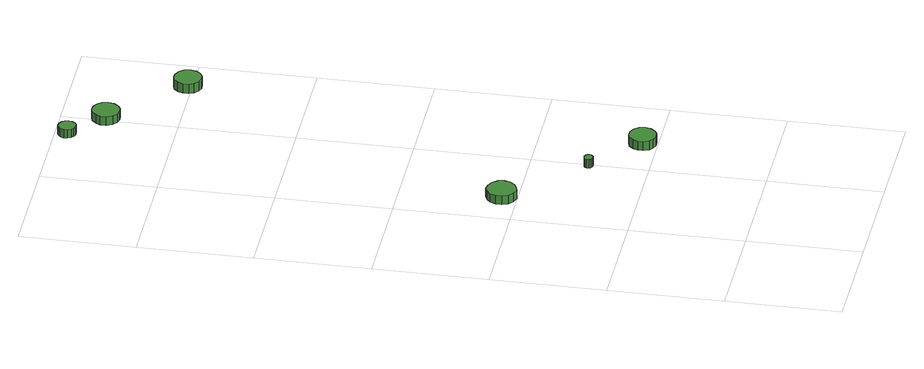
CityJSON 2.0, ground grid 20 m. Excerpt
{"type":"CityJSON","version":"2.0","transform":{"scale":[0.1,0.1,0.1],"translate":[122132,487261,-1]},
"CityObjects":{
"tree1":{"type":"SolitaryVegetationObject","attributes":{"function":"something"}},
"tree2":{"type":"SolitaryVegetationObject","attributes":{"function":"something"},"geometry":[{"type":"MultiSurface","lod":"1","boundaries":[[[0,1,2,3,4,5,6,7,8,9,10,11,12,13,14]],[[15,16,17,18,19,20,21,22,23,24,25,26,27,28,29]],[[0,29,28,1]],[[1,28,27,2]],[[2,27,26,3]],[[3,26,25,4]],[[4,25,24,5]],[[5,24,23,6]],[[6,23,22,7]],[[7,22,21,8]],[[8,21,20,9]],[[9,20,19,10]],[[10,19,18,11]],[[11,18,17,12]],[[12,17,16,13]],[[13,16,15,14]],[[14,15,29,0]]]}]},
"tree3":{"type":"SolitaryVegetationObject","attributes":{"function":"something"},"geometry":[{"type":"MultiSurface","lod":"1","boundaries":[[[30,31,32,33,34,35,36,37,38,39,40,41,42,43,44]],[[45,46,47,48,49,50,51,52,53,54,55,56,57,58,59]],[[30,59,58,31]],[[31,58,57,32]],[[32,57,56,33]],[[33,56,55,34]],[[34,55,54,35]],[[35,54,53,36]],[[36,53,52,37]],[[37,52,51,38]],[[38,51,50,39]],[[39,50,49,40]],[[40,49,48,41]],[[41,48,47,42]],[[42,47,46,43]],[[43,46,45,44]],[[44,45,59,30]]]}]},
"tree4":{"type":"SolitaryVegetationObject","attributes":{"function":"something"},"geometry":[{"type":"MultiSurface","lod":"1","boundaries":[[[60,61,62,63,64,65,66,67,68,69,70,71,72,73,74]],[[75,76,77,78,79,80,81,82,83,84,85,86,87,88,89]],[[60,89,88,61]],[[61,88,87,62]],[[62,87,86,63]],[[63,86,85,64]],[[64,85,84,65]],[[65,84,83,66]],[[66,83,82,67]],[[67,82,81,68]],[[68,81,80,69]],[[69,80,79,70]],[[70,79,78,71]],[[71,78,77,72]],[[72,77,76,73]],[[73,76,75,74]],[[74,75,89,60]]]}]},
"tree5":{"type":"SolitaryVegetationObject","attributes":{"function":"something"},"geometry":[{"type":"MultiSurface","lod":"1","boundaries":[[[90,91,92,93,94,95,96,97,98,99,100,101,102,103,104]],[[105,106,107,108,109,110,111,112,113,114,115,116,117,118,119]],[[90,119,118,91]],[[91,118,117,92]],[[92,117,116,93]],[[93,116,115,94]],[[94,115,114,95]],[[95,114,113,96]],[[96,113,112,97]],[[97,112,111,98]],[[98,111,110,99]],[[99,110,109,100]],[[100,109,108,101]],[[101,108,107,102]],[[102,107,106,103]],[[103,106,105,104]],[[104,105,119,90]]]}]},
"tree6":{"type":"SolitaryVegetationObject","attributes":{"function":"something"},"geometry":[{"type":"MultiSurface","lod":"1","boundaries":[[[120,121,122,123,124,125,126,127,128,129,130,131,132,133,134]],[[135,136,137,138,139,140,141,142,143,144,145,146,147,148,149]],[[120,149,148,121]],[[121,148,147,122]],[[122,147,146,123]],[[123,146,145,124]],[[124,145,144,125]],[[125,144,143,126]],[[126,143,142,127]],[[127,142,141,128]],[[128,141,140,129]],[[129,140,139,130]],[[130,139,138,131]],[[131,138,137,132]],[[132,137,136,133]],[[133,136,135,134]],[[134,135,149,120]]]}]},
"tree7":{"type":"SolitaryVegetationObject","attributes":{"function":"something"},"geometry":[{"type":"MultiSurface","lod":"1","boundaries":[[[150,151,152,153,154,155,156,157,158,159,160,161,162,163,164]],[[165,166,167,168,169,170,171,172,173,174,175,176,177,178,179]],[[150,179,178,151]],[[151,178,177,152]],[[152,177,176,153]],[[153,176,175,154]],[[154,175,174,155]],[[155,174,173,156]],[[156,173,172,157]],[[157,172,171,158]],[[158,171,170,159]],[[159,170,169,160]],[[160,169,168,161]],[[161,168,167,162]],[[162,167,166,163]],[[163,166,165,164]],[[164,165,179,150]]]}]}
},
"vertices":[
[99,428,24],[97,438,24],[90,447,24],[81,452,24],[70,454,24],[60,450,24],[52,443,24],[48,433,24],[48,423,24],[52,413,24],[60,406,24],[70,402,24],[81,404,24],[90,409,24],[97,418,24],[97,418,8],[90,409,8],[81,404,8],[70,402,8],[60,406,8],[52,413,8],[48,423,8],[48,433,8],[52,443,8],[60,450,8],[70,454,8],[81,452,8],[90,447,8],[97,438,8],[99,428,8],
[207,303,25],[206,306,25],[204,308,25],[201,310,25],[198,310,25],[195,309,25],[192,307,25],[191,304,25],[191,301,25],[192,298,25],[195,296,25],[198,295,25],[201,295,25],[204,297,25],[206,299,25],[206,299,8],[204,297,8],[201,295,8],[198,295,8],[195,296,8],[192,298,8],[191,301,8],[191,304,8],[192,307,8],[195,309,8],[198,310,8],[201,310,8],[204,308,8],[206,306,8],[207,303,8],
[311,226,25],[309,236,25],[303,244,25],[294,249,25],[284,250,25],[275,247,25],[268,240,25],[264,231,25],[264,221,25],[268,212,25],[275,206,25],[284,203,25],[294,204,25],[303,209,25],[309,217,25],[309,217,8],[303,209,8],[294,204,8],[284,203,8],[275,206,8],[268,212,8],[264,221,8],[264,231,8],[268,240,8],[275,247,8],[284,250,8],[294,249,8],[303,244,8],[309,236,8],[311,226,8],
[164,1180,24],[163,1186,24],[159,1191,24],[154,1194,24],[147,1195,24],[141,1193,24],[137,1189,24],[134,1183,24],[134,1177,24],[137,1171,24],[141,1167,24],[147,1165,24],[154,1165,24],[159,1168,24],[163,1174,24],[163,1174,8],[159,1168,8],[154,1165,8],[147,1165,8],[141,1167,8],[137,1171,8],[134,1177,8],[134,1183,8],[137,1189,8],[141,1193,8],[147,1195,8],[154,1194,8],[159,1191,8],[163,1186,8],[164,1180,8],
[235,1125,24],[233,1135,24],[227,1143,24],[219,1148,24],[209,1149,24],[199,1146,24],[192,1139,24],[187,1130,24],[187,1120,24],[192,1110,24],[199,1104,24],[209,1101,24],[219,1102,24],[227,1107,24],[233,1115,24],[233,1115,8],[227,1107,8],[219,1102,8],[209,1101,8],[199,1104,8],[192,1110,8],[187,1120,8],[187,1130,8],[192,1139,8],[199,1146,8],[209,1149,8],[219,1148,8],[227,1143,8],[233,1135,8],[235,1125,8],
[361,1008,26],[359,1018,26],[353,1026,26],[344,1031,26],[335,1032,26],[325,1029,26],[318,1022,26],[314,1013,26],[314,1003,26],[318,994,26],[325,988,26],[335,984,26],[344,985,26],[353,990,26],[359,998,26],[359,998,8],[353,990,8],[344,985,8],[335,984,8],[325,988,8],[318,994,8],[314,1003,8],[314,1013,8],[318,1022,8],[325,1029,8],[335,1032,8],[344,1031,8],[353,1026,8],[359,1018,8],[361,1008,8]
]}
